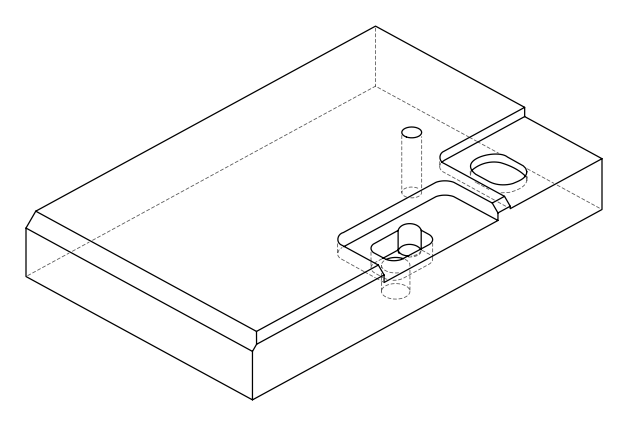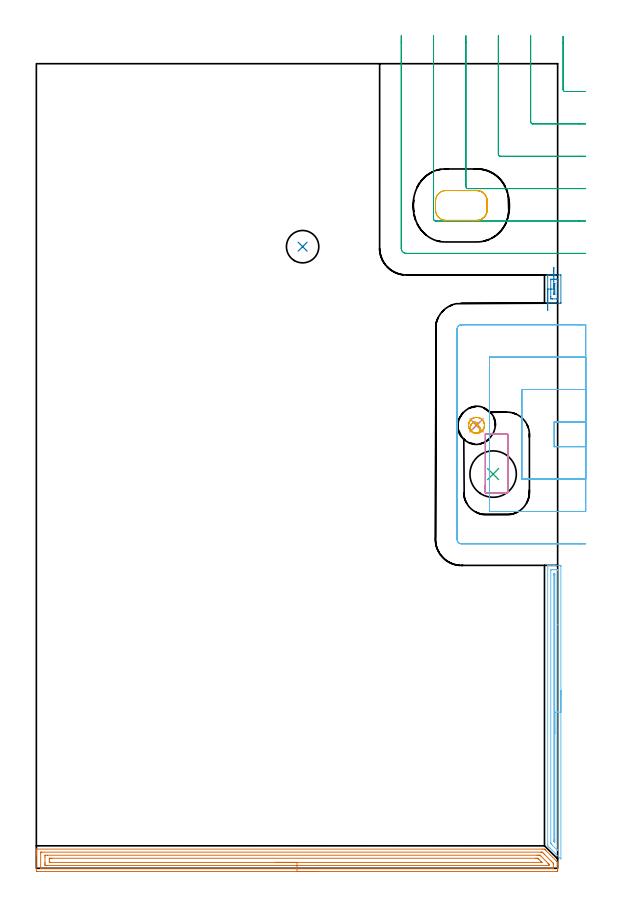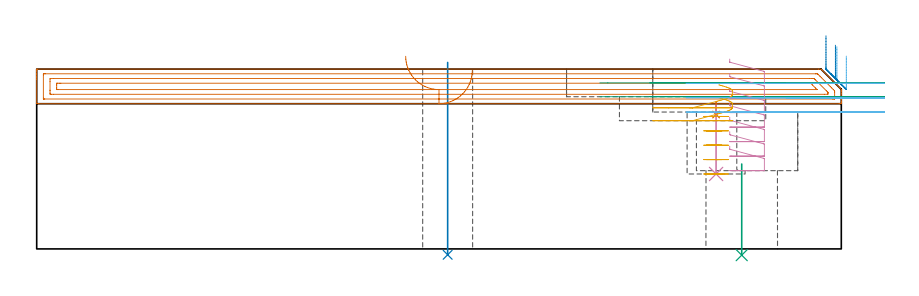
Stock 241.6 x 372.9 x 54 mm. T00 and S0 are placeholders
(PLAN: 12 operations, 6 tool changes, 23.7 min)
(1 SPOT_DRILL | STEP1POCKET | NXT0321_9005460120000 | 0.03 min | 1384 mm3)
(2 INDEXABLE_INSERT_DRILL_THROUGH_HOLE_FROM_SOLID | STEP1HOLE | NXT0302_001 | 0.23 min | 9524 mm3)
(3 INDEXABLE_INSERT_DRILL_THROUGH_HOLE_FROM_SOLID_1 | STEP1HOLE_1 | NXT0302_014 | 0.12 min | 19582 mm3)
(4 DRILL_BLIND_HOLE_INTO_CENTER | STEP1POCKET | NXT0301_128 | 0.09 min | 2049 mm3)
(5 MILL_ROUGH_BLIND_HOLE_CONTOUR | STEP1POCKET | NXT0201_013 | Spiral | 0.8 min | 4048 mm3)
(6 AREA_MILL | FG_CHAMFER_SURFACE | UGT0205_001 | 3.35 min | 2671 mm3)
(7 AREA_MILL_1 | FG_CHAMFER_SURFACE_1 | UGT0205_001 | 7.91 min | 12927 mm3)
(8 AREA_MILL_2 | FG_CHAMFER_SURFACE_2 | UGT0205_001 | 0.47 min | 388 mm3)
(9 MILL_CORNER_NOTCH_RECTANGULAR | CORNER_NOTCH_RECTANGULAR | UGT0201_104 | Follow Part, ap 5, ae 75% | 2.93 min | 66695 mm3)
(10 MILL_RECTANGULAR_POCKET | POCKET_RECTANGULAR_STRAIGHT | UGT0201_104 | Follow Part, ap 5, ae 75% | 1.88 min | 25051 mm3)
(11 MILL_RECTANGULAR_POCKET_1 | POCKET_RECTANGULAR_STRAIGHT_1 | UGT0201_104 | Follow Part, ap 5, ae 75% | 0.49 min | 9324 mm3)
(12 MILL_SLOT | SLOT_PARTIAL_RECTANGULAR | UGT0201_104 | Follow Part, ap 5, ae 75% | 5.36 min | 69455 mm3)
(TOOL NXT0321_9005460120000 | NC Spot Drill, 142deg, 12mm, Carbide, Uncoated | D12 PA142 FL30 Z2)
(TOOL NXT0302_001 | Index. Insert Drill 15mm [880-D1500L20-05] | D15 PA176 FL75 Z2)
(TOOL NXT0302_014 | Index. Insert Drill 21.5mm [880-D2150L25-03] | D21.5 PA176 FL65 Z2)
(TOOL NXT0301_128 | Carbide Drill 12mm [861.1-1200-036A1-GP GC34] | D12 PA150 FL37.4 Z2)
(TOOL NXT0201_013 | ENDMILL 10mm | D10 FL30 Z4)
(TOOL UGT0205_001 | Chamfer Mill 20 x 3 x 45 deg. | D20 FL50 Z2)
(TOOL UGT0201_104 | End Mill 20 mm | D20 FL22 Z2)
(OP 1 SPOT_DRILL)
G17 G21 G94 G90
T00 M6
G54
G17 G0 G90 X204. Y205.3 S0 M3
G43 Z64. H0
G94 G81 G98 Z40.351 F250. R44.1
G80
M5
M2
(OP 2 INDEXABLE_INSERT_DRILL_THROUGH_HOLE_FROM_SOLID)
G17 G21 G94 G90
T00 M6
G54
G17 G0 G90 X123.4 Y288.1 S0 M3
G43 Z64. H1
G94 G81 G98 Z-1.762 F250. R56.
G80
M5
M2
(OP 3 INDEXABLE_INSERT_DRILL_THROUGH_HOLE_FROM_SOLID_1)
G17 G21 G94 G90
T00 M6
G54
G17 G0 G90 X211.7 Y182.7 S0 M3
G43 Z64. H1
G94 G81 G98 Z-1.875 F250. R25.5
G80
M5
M2
(OP 4 DRILL_BLIND_HOLE_INTO_CENTER)
G17 G21 G94 G90
T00 M6
G54
G17 G0 G90 X204. Y205.3 S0 M3
G43 Z64. H1
G94 G81 G98 Z22.5 F250. R43.1
G80
M5
M2
(OP 5 MILL_ROUGH_BLIND_HOLE_CONTOUR)
G17 G21 G94 G90
T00 M6
G54
G17 G0 G90 X204. Y205.3 S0 M3
G43 Z64. H0
Z39.78
G94 G3 X204.41 Y206.248 R0.563 F250.
X202.734 Y206.649 R1.567
X201.174 Y203.862 R2.442
X203.768 Y201.607 R2.829
X207.693 Y205.068 R3.7
X203.768 Y201.607 R-3.7
X205.73 Y203.337 R1.85
X204. Y205.3 R1.85
G0 Z35.46
G3 X204.41 Y206.248 R0.563
X202.734 Y206.649 R1.567
X201.174 Y203.862 R2.442
X203.768 Y201.607 R2.829
X207.693 Y205.068 R3.7
X203.768 Y201.607 R-3.7
X205.73 Y203.337 R1.85
X204. Y205.3 R1.85
G0 Z31.14
G3 X204.41 Y206.248 R0.563
X202.734 Y206.649 R1.567
X201.174 Y203.862 R2.442
X203.768 Y201.607 R2.829
X207.693 Y205.068 R3.7
X203.768 Y201.607 R-3.7
X205.73 Y203.337 R1.85
X204. Y205.3 R1.85
G0 Z26.82
G3 X204.41 Y206.248 R0.563
X202.734 Y206.649 R1.567
X201.174 Y203.862 R2.442
X203.768 Y201.607 R2.829
X207.693 Y205.068 R3.7
X203.768 Y201.607 R-3.7
X205.73 Y203.337 R1.85
X204. Y205.3 R1.85
G0 Z22.5
G3 X204.41 Y206.248 R0.563
X202.734 Y206.649 R1.567
X201.174 Y203.862 R2.442
X203.768 Y201.607 R2.829
X207.693 Y205.068 R3.7
X203.768 Y201.607 R-3.7
X205.73 Y203.337 R1.85
X204. Y205.3 R1.85
G0 Z64.
M5
M2
(OP 6 AREA_MILL)
G17 G21 G94 G90
T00 M6
G54
G17 G0 G90 X243.1 Y82.35 S1061 M3
G43 Z64. H0
Z57.9
G94 G1 Y82.312 Z57.028 F250.
Y82.198 Z56.163
Y82.009 Z55.312
Y81.747 Z54.48
Y81.413 Z53.674
Y81.01 Z52.9
Y80.541 Z52.164
Y80.01 Z51.472
Y79.421 Z50.829
Y78.778 Z50.24
Y78.086 Z49.708
Y77.35 Z49.24
Y76.576 Z48.837
Y75.77 Z48.503
Y74.938 Z48.241
Y74.086 Z48.052
Y73.221 Z47.938
Y72.35 Z47.9
Y4.469
X243.093 Y4.319 Z47.906
X242.931 Y4.469 Z48.068
X242.914 Y4.486 Z48.086
X238.018 Y9.381 Z52.98
X237.853 Y9.544 Z53.142
X237.694 Y9.705 Z53.304
X237.571 Y9.828 Z53.427
X237.414 Y9.984 Z53.581
X237.275 Y10.124 Z53.722
X237.125 Y10.275 Z53.873
X237.005 Y10.396 Z53.991
X237. Y11.168 Z54.
Y140.231
X237.006 Y140.39 Z53.993
X237.313 Y140.4 Z53.686
X237.628 Z53.372
X238.292 Z52.702
X239.504 Z51.493
X240.05 Z50.944
X242.413 Z48.583
X242.686 Y140.397 Z48.31
X243.092 Y140.39 Z47.905
X243.096 Y140.201 Z47.902
X243.099 Y139.784 Z47.901
X243.1 Y72.35 Z47.9
X241.686 Z49.314
X241.685 Y8.612 Z49.315
X241.684 Y8.488 Z49.316
X241.68 Y8.234 Z49.32
X241.679 Y8.187 Z49.321
X241.646 Y8.214 Z49.354
X241.601 Y8.254 Z49.399
X241.362 Y8.488 Z49.638
X239.171 Y10.679 Z51.829
X238.686 Y11.168 Z52.314
X238.519 Y11.342 Z52.481
X238.421 Y11.461 Z52.579
X238.419 Y11.553 Z52.581
X238.415 Y11.936 Z52.585
Y137.874
X238.416 Y137.998 Z52.584
X238.421 Y138.373 Z52.579
X238.784 Y138.392 Z52.216
X239.171 Y138.397 Z51.829
X239.655 Y138.4 Z51.345
X240.05 Z50.95
X240.533 Z50.467
X241.412 Z49.588
X241.606 Y138.398 Z49.394
X241.637 Y138.396 Z49.363
X241.668 Y138.39 Z49.332
X241.679 Y138.382 Z49.321
X241.68 Y138.357 Z49.32
X241.685 Y138.123 Z49.315
X241.686 Y112.899 Z49.314
Y72.35
X240.272 Z50.728
X240.271 Y12.73 Z50.729
X240.267 Y12.061 Z50.733
X240.266 Y12.054 Z50.734
X240.246 Y12.061 Z50.754
X240.05 Y12.253 Z50.95
X239.879 Y12.429 Z51.121
X239.839 Y12.472 Z51.161
X239.835 Y12.579 Z51.165
X239.831 Y12.729 Z51.169
X239.829 Y12.954 Z51.171
Y13.179
Y135.544
X239.831 Y136.212 Z51.169
X239.833 Y136.324 Z51.167
X239.835 Y136.377 Z51.165
X239.842 Y136.391 Z51.158
X239.869 Y136.395 Z51.131
X240.05 Y136.394 Z50.95
X240.234 Y136.39 Z50.766
X240.265 Y136.379 Z50.735
X240.268 Y136.346 Z50.732
X240.27 Y136.287 Z50.73
X240.271 Y136.212 Z50.729
X240.272 Y135.987 Z50.728
Y72.35
Y71.478 Z50.766
Y70.613 Z50.88
Y69.762 Z51.069
Y68.93 Z51.331
Y68.124 Z51.665
Y67.35 Z52.068
Y66.614 Z52.537
Y65.922 Z53.068
Y65.279 Z53.657
Y64.689 Z54.301
Y64.158 Z54.993
Y63.69 Z55.728
Y63.287 Z56.502
Y62.953 Z57.308
Y62.691 Z58.14
Y62.502 Z58.992
Y62.388 Z59.857
Y62.35 Z60.728
G0 Z64.
M5
M2
(OP 7 AREA_MILL_1)
G17 G21 G94 G90
T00 M6
G54
G17 G0 G90 X130.8 Y-1.5 S1061 M3
G43 Z64. H0
Z53.6
G94 G1 X130.762 Z52.728 F250.
X130.648 Z51.864
X130.459 Z51.012
X130.197 Z50.18
X129.863 Z49.374
X129.46 Z48.6
X128.991 Z47.864
X128.46 Z47.172
X127.871 Z46.529
X127.228 Z45.94
X126.536 Z45.409
X125.8 Z44.94
X125.026 Z44.537
X124.22 Z44.203
X123.388 Z43.941
X122.536 Z43.752
X121.672 Z43.638
X120.8 Z43.6
X0.621
X0.109 Y-1.495 Z43.603
X0.01 Y-1.492 Z43.606
X0. Y-1.388 Z43.71
Y5.891 Z50.985
Y6.426 Z51.523
Y6.767 Z51.863
Y7.303 Z52.399
Y7.644 Z52.738
Y8.325 Z53.425
Y8.605 Z53.704
X0.003 Y8.754 Z53.847
X0.01 Y8.898 Z53.989
X0.174 Y8.9 Z54.
X234.725
X235.502 Y8.895 Z53.991
X235.618 Y8.782 Z53.878
X235.88 Y8.52 Z53.62
X235.916 Y8.484 Z53.583
X241.14 Y3.262 Z48.359
X241.575 Y2.825 Z47.925
X241.597 Y2.803 Z47.902
X241.6 Y2.787 Z47.886
Y2.385 Z47.484
Y2.312 Z47.411
Y1.509 Z46.604
Y0.292 Z45.389
Y-0.244 Z44.851
Y-0.852 Z44.243
X241.596 Y-1.12 Z43.975
X241.59 Y-1.492 Z43.604
X241.363 Y-1.496 Z43.601
X240.98 Y-1.5 Z43.6
X120.8
Y-0.086 Z45.014
X2.408 Y-0.085 Z45.015
X2.245 Y-0.084 Z45.016
X2.054 Y-0.08 Z45.02
X2.013 Y-0.079 Z45.021
X2.008 Y-0.053 Z45.047
X2.005 Y-0.021 Z45.079
X2.001 Y0.155 Z45.255
X2. Y7.167 Z52.267
X2.002 Y7.3 Z52.4
X2.006 Y7.407 Z52.507
X2.01 Y7.472 Z52.572
X2.043 Y7.479 Z52.579
X2.408 Y7.484 Z52.584
X2.569 Y7.485 Z52.585
X233.831
X233.993
X234.358 Y7.481 Z52.581
X234.445 Y7.479 Z52.579
X234.56 Y7.378 Z52.478
X234.725 Y7.222 Z52.322
X235.182 Y6.767 Z51.867
X235.618 Y6.332 Z51.432
X238.299 Y3.651 Z48.751
X238.688 Y3.262 Z48.362
X239.193 Y2.755 Z47.855
X239.554 Y2.385 Z47.485
X239.59 Y2.334 Z47.434
X239.594 Y2.285 Z47.385
X239.597 Y2.186 Z47.286
X239.6 Y1.986 Z47.086
Y0.233 Z45.333
X239.598 Y0.1 Z45.2
X239.594 Y-0.006 Z45.094
X239.59 Y-0.072 Z45.028
X239.557 Y-0.079 Z45.021
X239.193 Y-0.084 Z45.016
X239.031 Y-0.085 Z45.015
X120.8 Y-0.086 Z45.014
Y1.328 Z46.428
X5.088 Y1.329 Z46.429
X4.377 Y1.33 Z46.43
X4.195 Y1.332 Z46.432
X4.02 Y1.335 Z46.435
X4.01 Y1.509 Z46.609
X4.003 Y1.697 Z46.797
X4. Y2.385 Z47.485
Y2.576 Z47.676
X4.001 Y5.204 Z50.304
X4.01 Y5.891 Z50.991
X4.018 Y6.064 Z51.164
X5.088 Y6.071 Z51.171
X232.044
X232.755
X232.938 Y6.068 Z51.168
X233.122 Y6.064 Z51.164
X233.439 Y6.05 Z51.15
X233.604 Y5.891 Z50.991
X233.831 Y5.668 Z50.768
X237.115 Y2.385 Z47.485
X237.405 Y2.094 Z47.194
X237.548 Y1.944 Z47.044
X237.581 Y1.908 Z47.008
X237.59 Y1.827 Z46.927
X237.592 Y1.7 Z46.8
X237.59 Y1.509 Z46.609
X237.582 Y1.335 Z46.435
X236.512 Y1.329 Z46.429
X120.8 Y1.328 Z46.428
Y2.743 Z47.843
X6.511
X6.143 Y2.745 Z47.845
X6.079 Y2.746 Z47.846
X6.019 Y2.749 Z47.849
X6.01 Y2.835 Z47.935
X6. Y3.244 Z48.344
Y4.12 Z49.22
X6.004 Y4.567 Z49.667
X6.006 Y4.621 Z49.721
X6.009 Y4.643 Z49.743
X6.031 Y4.65 Z49.75
X6.17 Y4.654 Z49.754
X6.347 Y4.656 Z49.756
X6.875 Y4.657 Z49.757
X7.239
X231.515
X232.044 Y4.656 Z49.756
X232.221 Y4.654 Z49.754
X232.36 Y4.65 Z49.75
X232.396 Y4.644 Z49.744
X232.424 Y4.62 Z49.72
X232.48 Y4.567 Z49.667
X232.913 Y4.138 Z49.238
X233.831 Y3.22 Z48.32
X234.197 Y2.849 Z47.949
X234.281 Y2.759 Z47.859
X234.29 Y2.747 Z47.847
X234.285 Y2.746 Z47.846
X234.256 Y2.744 Z47.844
X234.189 Y2.743 Z47.843
X120.8
X119.928 Z47.881
X119.063 Z47.995
X118.212 Z48.183
X117.38 Z48.446
X116.574 Z48.78
X115.8 Z49.182
X115.064 Z49.651
X114.372 Z50.182
X113.729 Z50.772
X113.14 Z51.415
X112.608 Z52.107
X112.14 Z52.843
X111.737 Z53.617
X111.403 Z54.422
X111.141 Z55.255
X110.952 Z56.106
X110.838 Z56.971
X110.8 Z57.843
G0 Z64.
M5
M2
(OP 8 AREA_MILL_2)
G17 G21 G94 G90
T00 M6
G54
G17 G0 G90 X237. Y258.45 S1061 M3
G43 Z64. H0
G94 G1 Y258.488 Z63.128 F250.
Y258.602 Z62.263
Y258.791 Z61.412
Y259.053 Z60.58
Y259.387 Z59.774
Y259.79 Z59.
Y260.259 Z58.264
Y260.79 Z57.572
Y261.379 Z56.929
Y262.022 Z56.34
Y262.714 Z55.808
Y263.45 Z55.34
Y264.224 Z54.937
Y265.03 Z54.603
Y265.862 Z54.341
Y266.714 Z54.152
Y267.578 Z54.038
Y268.45 Z54.
Y274.596
X237.007 Y274.99 Z53.993
X237.38 Y275. Z53.619
X242.757 Z48.243
X243.092 Y274.99 Z47.905
X243.1 Y274.829 Z47.9
Y262.304
X243.098 Y262.07 Z47.902
X243.092 Y261.91 Z47.906
X242.757 Y261.9 Z48.243
X237.38 Z53.619
X237.007 Y261.91 Z53.993
X237. Y262.304 Z54.
Y268.45
X238.414 Z52.586
Y272.719
X238.415 Y272.84 Z52.585
X238.416 Y272.935 Z52.584
X238.418 Y272.98 Z52.582
X238.42 Y272.985 Z52.58
X238.441 Y272.99 Z52.559
X238.532 Y272.994 Z52.468
X238.851 Y272.999 Z52.149
X239.011 Y273. Z51.989
X240.769 Z50.231
X240.929 Z50.071
X241.651 Y272.996 Z49.349
X241.666 Y272.991 Z49.334
X241.679 Y272.969 Z49.321
X241.681 Y272.84 Z49.319
X241.686 Y272.084 Z49.315
Y271.962 Z49.314
X241.685 Y264.06 Z49.315
X241.684 Y263.965 Z49.316
X241.682 Y263.92 Z49.318
X241.68 Y263.915 Z49.32
X241.659 Y263.91 Z49.341
X241.568 Y263.906 Z49.432
X241.249 Y263.901 Z49.751
X241.089 Y263.9 Z49.911
X239.331 Z51.669
X239.171 Z51.829
X238.449 Y263.904 Z52.551
X238.434 Y263.91 Z52.566
X238.421 Y263.931 Z52.579
X238.419 Y264.06 Z52.581
X238.415 Y264.816 Z52.585
X238.414 Y264.938 Z52.586
Y268.45
X239.828 Z51.172
Y270.427
X239.829 Y270.649 Z51.171
X239.83 Y270.796 Z51.17
X239.832 Y270.914 Z51.168
X239.835 Y270.985 Z51.165
X239.853 Y270.99 Z51.147
X240.05 Y270.997 Z50.95
X240.136 Y270.998 Z50.864
X240.232 Y270.99 Z50.768
X240.266 Y270.982 Z50.734
X240.268 Y270.967 Z50.732
X240.27 Y270.946 Z50.73
X240.271 Y270.863 Z50.729
Y266.251
X240.27 Y266.104 Z50.73
X240.268 Y265.986 Z50.732
X240.265 Y265.915 Z50.735
X240.247 Y265.91 Z50.753
X240.05 Y265.903 Z50.95
X239.964 Y265.902 Z51.036
X239.868 Y265.91 Z51.132
X239.834 Y265.918 Z51.166
X239.832 Y265.933 Z51.168
X239.83 Y265.954 Z51.17
X239.829 Y266.037 Z51.171
X239.828 Y266.694 Z51.172
Y268.45
Y269.322 Z51.21
Y270.186 Z51.323
Y271.038 Z51.512
Y271.87 Z51.775
Y272.676 Z52.108
Y273.45 Z52.511
Y274.186 Z52.98
Y274.878 Z53.511
Y275.521 Z54.1
Y276.11 Z54.744
Y276.642 Z55.436
Y277.11 Z56.172
Y277.513 Z56.945
Y277.847 Z57.751
X239.829 Y278.109 Z58.583
Y278.298 Z59.435
Y278.412 Z60.3
Y278.45 Z61.171
G0 Z64.
M5
M2
(OP 9 MILL_CORNER_NOTCH_RECTANGULAR)
G17 G21 G94 G90
T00 M6
G54
G17 G0 G90 X244.1 Y385.582 S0 M3
G43 Z64. H0
Z49.85
G94 G1 Y382.582 F250.
Y360.994 F500.
G3 X245.094 Y360. R1.
G1 X251.6
X254.6 F250.
G0 Z64.
X229.1 Y385.9
Z49.85
G1 Y382.9
Y345.994 F500.
G3 X230.094 Y345. R1.
G1 X251.6
X254.6 F250.
G0 Z64.
X214.1 Y385.9
Z49.85
G1 Y382.9
Y330.995 F500.
G3 X215.095 Y330. R1.
G1 X251.6
X254.6 F250.
G0 Z64.
X199.1 Y385.9
Z49.85
G1 Y382.9
Y315.995 F500.
G3 X200.095 Y315. R1.
G1 X251.6
X254.6 F250.
G0 Z64.
X184.1 Y385.9
Z49.85
G1 Y382.9
Y300.995 F500.
G3 X185.095 Y300. R1.
G1 X251.6
X254.6 F250.
G0 Z64.
X169.1 Y385.9
Z49.85
G1 Y382.9
Y287.4 F500.
G3 X171.5 Y285. R2.4
G1 X251.6
X254.6 F250.
G0 Z64.
X244.1 Y385.582
Z45.7
G1 Y382.582
Y360.994 F500.
G3 X245.094 Y360. R1.
G1 X251.6
X254.6 F250.
G0 Z64.
X229.1 Y385.9
Z45.7
G1 Y382.9
Y345.994 F500.
G3 X230.094 Y345. R1.
G1 X251.6
X254.6 F250.
G0 Z64.
X214.1 Y385.9
Z45.7
G1 Y382.9
Y330.995 F500.
G3 X215.095 Y330. R1.
G1 X251.6
X254.6 F250.
G0 Z64.
X199.1 Y385.9
Z45.7
G1 Y382.9
Y315.995 F500.
G3 X200.095 Y315. R1.
G1 X251.6
X254.6 F250.
G0 Z64.
X184.1 Y385.9
Z45.7
G1 Y382.9
Y300.995 F500.
G3 X185.095 Y300. R1.
G1 X251.6
X254.6 F250.
G0 Z64.
X169.1 Y385.9
Z45.7
G1 Y382.9
Y287.4 F500.
G3 X171.5 Y285. R2.4
G1 X251.6
X254.6 F250.
G0 Z64.
M5
M2
(OP 10 MILL_RECTANGULAR_POCKET)
G17 G21 G94 G90
T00 M6
G54
G17 G0 G90 X208.1 Y177.534 S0 M3
G43 Z64. H0
Z57.
G94 G1 Y174.3 Z56.133 F250.
Y174.21 Z56.109
X208.21 Y174.01 Z56.048
X208.41 Y173.9 Z55.987
X218.19 Z53.366
X218.39 Y174.01 Z53.305
X218.5 Y174.21 Z53.244
Y174.3 Z53.22
Y187.65 Z49.643
Y201. F500.
G3 X218.1 Y201.4 R0.4
G1 X208.1
Y174.3
G3 X208.5 Y173.9 R0.4
G1 X218.1
G3 X218.5 Y174.3 R0.4
G1 Y187.65
Y188.65
G0 X208.1 Y177.534 Z52.643
G1 Y174.3 Z51.776 F250.
Y174.21 Z51.752
X208.21 Y174.01 Z51.691
X208.41 Y173.9 Z51.63
X218.19 Z49.009
X218.39 Y174.01 Z48.948
X218.5 Y174.21 Z48.887
Y174.3 Z48.863
Y187.65 Z45.286
Y201. F500.
G3 X218.1 Y201.4 R0.4
G1 X208.1
Y174.3
G3 X208.5 Y173.9 R0.4
G1 X218.1
G3 X218.5 Y174.3 R0.4
G1 Y187.65
Y188.65
G0 X208.1 Y177.534 Z48.286
G1 Y174.3 Z47.419 F250.
Y174.21 Z47.395
X208.21 Y174.01 Z47.334
X208.41 Y173.9 Z47.273
X218.19 Z44.652
X218.39 Y174.01 Z44.591
X218.5 Y174.21 Z44.53
Y174.3 Z44.506
Y187.65 Z40.929
Y201. F500.
G3 X218.1 Y201.4 R0.4
G1 X208.1
Y174.3
G3 X208.5 Y173.9 R0.4
G1 X218.1
G3 X218.5 Y174.3 R0.4
G1 Y187.65
Y188.65
G0 X208.1 Y177.534 Z43.929
G1 Y174.3 Z43.062 F250.
Y174.21 Z43.038
X208.21 Y174.01 Z42.977
X208.41 Y173.9 Z42.915
X218.19 Z40.295
X218.39 Y174.01 Z40.234
X218.5 Y174.21 Z40.173
Y174.3 Z40.149
Y187.65 Z36.571
Y201. F500.
G3 X218.1 Y201.4 R0.4
G1 X208.1
Y174.3
G3 X208.5 Y173.9 R0.4
G1 X218.1
G3 X218.5 Y174.3 R0.4
G1 Y187.65
Y188.65
G0 X208.1 Y177.534 Z39.571
G1 Y174.3 Z38.705 F250.
Y174.21 Z38.681
X208.21 Y174.01 Z38.619
X208.41 Y173.9 Z38.558
X218.19 Z35.938
X218.39 Y174.01 Z35.877
X218.5 Y174.21 Z35.815
Y174.3 Z35.791
Y187.65 Z32.214
Y201. F500.
G3 X218.1 Y201.4 R0.4
G1 X208.1
Y174.3
G3 X208.5 Y173.9 R0.4
G1 X218.1
G3 X218.5 Y174.3 R0.4
G1 Y187.65
Y188.65
G0 X208.1 Y177.534 Z35.214
G1 Y174.3 Z34.348 F250.
Y174.21 Z34.324
X208.21 Y174.01 Z34.262
X208.41 Y173.9 Z34.201
X218.19 Z31.581
X218.39 Y174.01 Z31.52
X218.5 Y174.21 Z31.458
Y174.3 Z31.434
Y187.65 Z27.857
Y201. F500.
G3 X218.1 Y201.4 R0.4
G1 X208.1
Y174.3
G3 X208.5 Y173.9 R0.4
G1 X218.1
G3 X218.5 Y174.3 R0.4
G1 Y187.65
Y188.65
G0 X208.1 Y177.534 Z30.857
G1 Y174.3 Z29.991 F250.
Y174.21 Z29.966
X208.21 Y174.01 Z29.905
X208.41 Y173.9 Z29.844
X218.19 Z27.224
X218.39 Y174.01 Z27.162
X218.5 Y174.21 Z27.101
Y174.3 Z27.077
Y187.65 Z23.5
Y201. F500.
G3 X218.1 Y201.4 R0.4
G1 X208.1
Y174.3
G3 X208.5 Y173.9 R0.4
G1 X218.1
G3 X218.5 Y174.3 R0.4
G1 Y187.65
Y188.65
G0 Z64.
M5
M2
(OP 11 MILL_RECTANGULAR_POCKET_1)
G17 G21 G94 G90
T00 M6
G54
G17 G0 G90 X204.875 Y300.36 S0 M3
G43 Z64. H0
Z49.25
G94 G1 X204.908 Y300.363 Z49.241 F250.
X205.484 Y300.499 Z49.082
X206.04 Y300.704 Z48.924
X206.566 Y300.976 Z48.765
X207.054 Y301.31 Z48.607
X207.498 Y301.702 Z48.448
X207.89 Y302.146 Z48.289
X208.224 Y302.634 Z48.131
X208.496 Y303.16 Z47.972
X208.701 Y303.716 Z47.813
X208.837 Y304.292 Z47.655
X208.9 Y304.881 Z47.496
Y309.519 Z46.253
X208.837 Y310.108 Z46.095
X208.701 Y310.684 Z45.936
X208.496 Y311.24 Z45.777
X208.224 Y311.766 Z45.619
X207.89 Y312.254 Z45.46
X207.498 Y312.698 Z45.301
X207.054 Y313.09 Z45.143
X206.566 Y313.424 Z44.984
X206.04 Y313.696 Z44.825
X205.484 Y313.901 Z44.667
X204.908 Y314.037 Z44.508
X204.319 Y314.1 Z44.35
X204.1 Z44.291
X196.95 Z42.375
X189.8 F500.
G3 X185. Y309.3 R4.8
G1 Y305.1
G3 X189.8 Y300.3 R4.8
G1 X204.1
G3 X208.9 Y305.1 R4.8
G1 Y309.3
G3 X204.1 Y314.1 R4.8
G1 X196.95
X195.95
G0 X204.875 Y300.36 Z45.375
G1 X204.908 Y300.363 Z45.366 F250.
X205.484 Y300.499 Z45.208
X206.04 Y300.704 Z45.049
X206.566 Y300.976 Z44.89
X207.054 Y301.31 Z44.732
X207.498 Y301.702 Z44.573
X207.89 Y302.146 Z44.414
X208.224 Y302.634 Z44.256
X208.496 Y303.16 Z44.097
X208.701 Y303.716 Z43.938
X208.837 Y304.292 Z43.78
X208.9 Y304.881 Z43.621
Y309.519 Z42.378
X208.837 Y310.108 Z42.22
X208.701 Y310.684 Z42.061
X208.496 Y311.24 Z41.902
X208.224 Y311.766 Z41.744
X207.89 Y312.254 Z41.585
X207.498 Y312.698 Z41.426
X207.054 Y313.09 Z41.268
X206.566 Y313.424 Z41.109
X206.04 Y313.696 Z40.95
X205.484 Y313.901 Z40.792
X204.908 Y314.037 Z40.633
X204.319 Y314.1 Z40.475
X204.1 Z40.416
X196.95 Z38.5
X189.8 F500.
G3 X185. Y309.3 R4.8
G1 Y305.1
G3 X189.8 Y300.3 R4.8
G1 X204.1
G3 X208.9 Y305.1 R4.8
G1 Y309.3
G3 X204.1 Y314.1 R4.8
G1 X196.95
X195.95
G0 Z64.
M5
M2
(OP 12 MILL_SLOT)
G17 G21 G94 G90
T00 M6
G54
G17 G0 G90 X254.6 Y206.9 S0 M3
G43 Z64. H0
Z49.7
G94 G1 X251.6 F250.
X240. F500.
Y195.4
X251.6
X254.6 F250.
Y221.9
X251.6
X225. F500.
Y180.4
X251.6
X254.6 F250.
Y236.9
X251.6
X210. F500.
Y201.402
Y198.402 F250.
Y176.9 F500.
Y173.9 F250.
Y165.4 F500.
X251.6
X254.6 F250.
Y251.9
X251.6
X197. F500.
G3 X195. Y249.9 R2.
G1 Y152.4
G3 X197. Y150.4 R2.
G1 X251.6
X254.6 F250.
G0 Y206.9 Z45.4
G1 X251.6
X240. F500.
Y195.4
X251.6
X254.6 F250.
Y221.9
X251.6
X225. F500.
Y180.4
X251.6
X254.6 F250.
Y236.9
X251.6
X210. F500.
Y201.402
Y198.402 F250.
Y176.9 F500.
Y173.9 F250.
Y165.4 F500.
X251.6
X254.6 F250.
Y251.9
X251.6
X197. F500.
G3 X195. Y249.9 R2.
G1 Y152.4
G3 X197. Y150.4 R2.
G1 X251.6
X254.6 F250.
G0 Y206.9 Z41.1
G1 X251.6
X240. F500.
Y195.4
X251.6
X254.6 F250.
Y221.9
X251.6
X225. F500.
Y180.4
X251.6
X254.6 F250.
Y236.9
X251.6
X210. F500.
Y201.402
Y198.402 F250.
Y176.9 F500.
Y173.9 F250.
Y165.4 F500.
X251.6
X254.6 F250.
Y251.9
X251.6
X197. F500.
G3 X195. Y249.9 R2.
G1 Y152.4
G3 X197. Y150.4 R2.
G1 X251.6
X254.6 F250.
G0 Z64.
M5
M2
